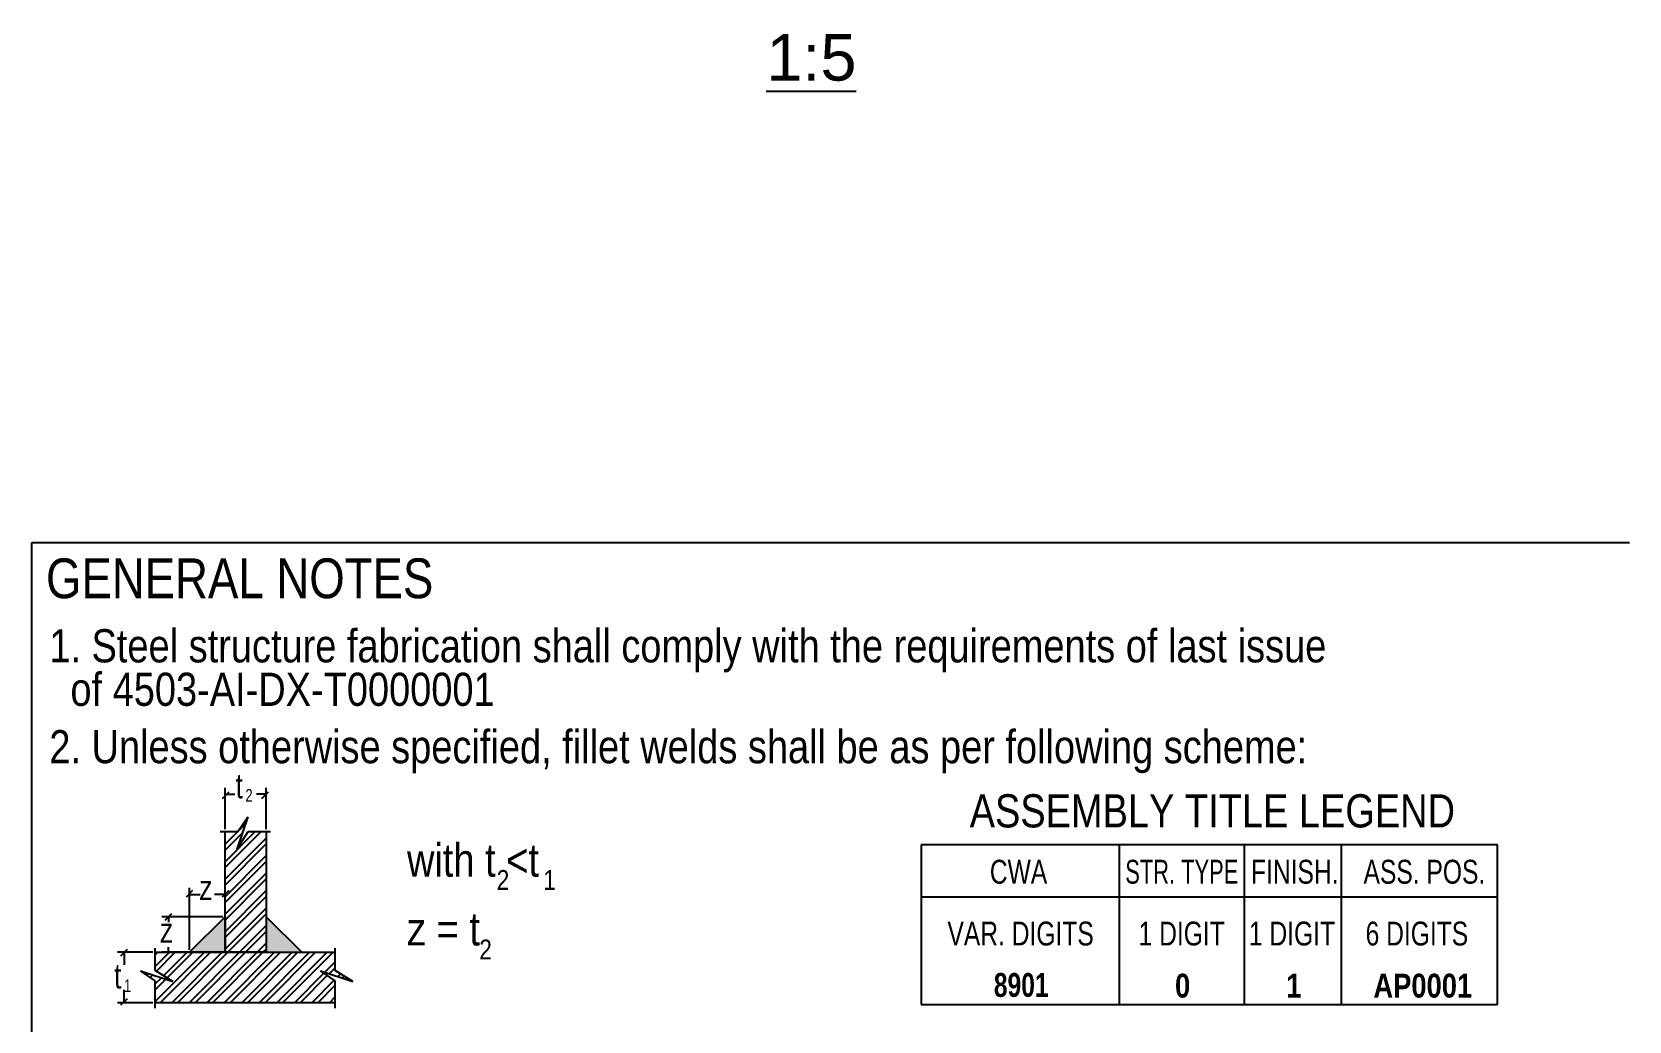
# Model space of a CAD drawing. Header units: millimetres. Extents: x 0 to 420, y 0 to 297.
# Drawn here: x 110 to 225, y 55.6 to 126.8 of the extents above; entities that cross this region are included whole.
import ezdxf

# ---------------------------------------------------------------- set-up
doc = ezdxf.new("R2010")
doc.units = ezdxf.units.MM
doc.styles.add('ARIAL', font='ARIAL.TTF', dxfattribs={"height": 0.2})
doc.styles.add('Arial Narrow', font='ARIALN.TTF', dxfattribs={"height": 0.2})
doc.styles.add('Arial Narrow Bold', font='ARIALNB.TTF', dxfattribs={"height": 0.2})

# ---------------------------------------------------------------- blocks, each defined once
blk = doc.blocks.new('Unknown-43706508-11 - 1155')
at = {"color": 6, "linetype": 'Continuous'}
blk.add_line((162.86, 122.51), (169.34, 122.51), dxfattribs=at)
at = {"color": 0, "linetype": 'Continuous'}
blk.add_wipeout([(169.34, 123.26), (169.34, 126.76), (162.86, 126.76), (162.86, 123.26)], dxfattribs=at)
at = {"color": 6, "linetype": 'Continuous', "style": 'ARIAL'}
blk.add_text('1:5', height=3.343, dxfattribs=at).set_placement((162.86, 123.26))
blk = doc.blocks.new('0_TCM_4503_AIVD_AD_NOTE_BLOCK-43706508-2366')
at = {"linetype": 'Continuous'}
for points in [[(121.35, 60.51), (123.9, 60.51), (123.9, 63.06)], [(126.86, 60.51), (129.42, 60.51), (126.86, 63.06)]]:
    blk.add_hatch(color=7, dxfattribs=at).paths.add_polyline_path(points)
at = {"color": 4, "linetype": 'Continuous'}
for p, q in [((110, 90), (225, 90)), ((110, 5), (110, 90))]:
    blk.add_line(p, q, dxfattribs=at)
at = {"color": 7, "linetype": 'Continuous'}
for p, q in [((123.72, 71.59), (124.19, 72.07)), ((123.9, 69.37), (123.9, 72.36)), ((123.9, 71.89), (124.6, 71.89)), ((126.86, 71.89), (126.16, 71.89)), ((126.55, 71.59), (127.02, 72.07)), ((126.86, 69.37), (126.86, 72.36)), ((125.54, 70.27), (124.76, 67.93)), ((124.81, 69.2), (125.54, 70.27)), ((123.55, 69.2), (124.81, 69.2)), ((123.9, 68.29), (124.81, 69.2)), ((123.9, 67.03), (126.07, 69.2)), ((123.9, 69.13), (123.97, 69.2)), ((123.9, 66.61), (126.5, 69.2)), ((123.9, 60.51), (123.9, 69.2)), ((123.9, 67.87), (125.16, 69.12)), ((124.76, 67.93), (125.56, 69.2)), ((124.81, 69.2), (125.37, 69.76)), ((125.56, 69.2), (127.16, 69.2)), ((126.86, 69.2), (126.86, 60.51)), ((123.9, 65.77), (126.86, 68.73)), ((123.9, 65.35), (126.86, 68.31)), ((215.5, 68.25), (174, 68.25)), ((174, 68.25), (174, 56.75)), ((188.25, 68.25), (188.25, 56.75)), ((197.25, 68.25), (197.25, 56.75)), ((204.25, 68.25), (204.25, 56.75)), ((215.5, 56.75), (215.5, 68.25)), ((123.9, 64.51), (126.86, 67.47)), ((123.9, 64.09), (126.86, 67.05)), ((123.9, 63.25), (126.86, 66.21)), ((123.9, 62.83), (126.86, 65.79)), ((121.12, 64.51), (121.59, 64.98)), ((121.35, 60.68), (121.35, 65.14)), ((121.35, 64.67), (122.1, 64.67)), ((123.9, 64.67), (123.15, 64.67)), ((123.72, 64.51), (124.19, 64.98)), ((123.9, 63.23), (123.9, 65.14)), ((123.9, 61.99), (126.86, 64.95)), ((123.9, 61.57), (126.86, 64.53)), ((174, 64.5), (215.5, 64.5)), ((119.59, 62.83), (120.06, 63.3)), ((123.9, 60.73), (126.86, 63.69)), ((124.11, 60.51), (126.86, 63.27)), ((123.74, 63.06), (119.35, 63.06)), ((119.82, 63.06), (119.82, 62.69)), ((121.35, 60.51), (123.9, 63.06)), ((123.9, 63.06), (123.9, 60.51)), ((124.95, 60.51), (126.86, 62.43)), ((129.42, 60.51), (126.86, 63.06)), ((126.86, 63.06), (126.86, 60.51)), ((125.37, 60.51), (126.86, 62.01)), ((126.21, 60.51), (126.86, 61.17)), ((118.71, 60.51), (116.16, 60.51)), ((116.39, 60.26), (116.87, 60.73)), ((116.63, 60.51), (116.63, 59.6)), ((118.88, 59.2), (118.88, 60.8)), ((118.88, 59.49), (119.9, 60.51)), ((118.88, 56.97), (122.43, 60.51)), ((118.88, 60.33), (119.06, 60.51)), ((118.88, 60.51), (131.83, 60.51)), ((118.96, 59.15), (120.32, 60.51)), ((119.22, 56.88), (122.85, 60.51)), ((123.74, 60.51), (119.35, 60.51)), ((119.47, 58.82), (121.17, 60.51)), ((119.73, 58.66), (121.59, 60.51)), ((119.82, 60.51), (119.82, 60.89)), ((120.06, 56.88), (123.69, 60.51)), ((120.48, 56.88), (124.11, 60.51)), ((121.32, 56.88), (124.95, 60.51)), ((123.9, 60.51), (121.35, 60.51)), ((121.74, 56.88), (125.37, 60.51)), ((122.58, 56.88), (126.21, 60.51)), ((123, 56.88), (126.63, 60.51)), ((123.84, 56.88), (127.47, 60.51)), ((126.86, 60.51), (123.9, 60.51)), ((124.26, 56.88), (127.89, 60.51)), ((125.1, 56.88), (128.73, 60.51)), ((125.52, 56.88), (129.15, 60.51)), ((126.36, 56.88), (129.99, 60.51)), ((126.63, 60.51), (126.86, 60.74)), ((126.78, 56.88), (130.41, 60.51)), ((126.86, 60.51), (129.42, 60.51)), ((127.62, 56.88), (131.26, 60.51)), ((128.04, 56.88), (131.68, 60.51)), ((131.08, 59.07), (131.83, 59.82)), ((131.83, 59.2), (131.83, 60.8)), ((118.88, 58.45), (117.81, 59.18)), ((117.81, 59.18), (120.15, 58.4)), ((118.26, 58.87), (118.38, 58.99)), ((118.51, 58.7), (118.69, 58.88)), ((120.15, 58.4), (118.88, 59.2)), ((118.88, 58.23), (119.32, 58.67)), ((128.89, 56.88), (131.01, 59.01)), ((129.31, 56.88), (131.26, 58.84)), ((131.83, 58.45), (130.76, 59.18)), ((130.76, 59.18), (133.09, 58.4)), ((131.39, 58.97), (131.83, 59.4)), ((133.09, 58.4), (131.83, 59.2)), ((132.02, 58.76), (132.22, 58.95)), ((132.34, 58.65), (132.47, 58.79)), ((116.63, 56.88), (116.63, 57.8)), ((118.88, 57.81), (119.64, 58.57)), ((118.88, 56.48), (118.88, 58.45)), ((130.15, 56.88), (131.76, 58.5)), ((130.57, 56.88), (131.83, 58.14)), ((131.83, 56.48), (131.83, 58.45)), ((132.97, 58.44), (132.99, 58.46)), ((118.71, 56.88), (116.16, 56.88)), ((116.39, 56.72), (116.87, 57.19)), ((131.83, 56.88), (118.88, 56.88)), ((131.41, 56.88), (131.83, 57.3)), ((174, 56.75), (215.5, 56.75))]:
    blk.add_line(p, q, dxfattribs=at)
at = {"color": 7, "style": 'Arial Narrow'}
blk.add_text('GENERAL NOTES', height=2.8633, dxfattribs=at).set_placement((111.01, 86))
at = {"color": 7, "linetype": 'Continuous', "style": 'Arial Narrow'}
for s, height, p in [('1. Steel structure fabrication shall comply with the requirements of last issue', 2.3861, (111.25, 81.38)), ('  of 4503-AI-DX-T0000001', 2.3861, (111.25, 78.25)), ('2. Unless otherwise specified, fillet welds shall be as per following scheme:', 2.3861, (111.25, 74.12)), ('ASSEMBLY TITLE LEGEND', 2.3861, (177.5, 69.5)), ('with t <t', 2.386, (137, 65.95)), ('2', 1.43, (143.45, 65)), ('1', 1.43, (146.8, 65)), ('z = t', 2.386, (137, 61)), ('2', 1.43, (142.2, 60))]:
    blk.add_text(s, height=height, dxfattribs=at).set_placement(p)
for s, height, width, p in [('t', 1.8, 0.9, (124.66, 71.59)), ('2', 0.901, 0.9, (125.37, 71.36)), ('CWA', 1.718, 0.9, (178.95, 65.45)), ('STR. TYPE', 1.718, 0.8, (188.7, 65.45)), ('FINISH.', 1.718, 0.9, (197.75, 65.45)), ('ASS. POS.', 1.718, 0.9, (205.85, 65.45)), ('z', 1.8, 0.9, (122.06, 64.27)), ('z', 1.8, 0.9, (119.23, 61.2)), ('VAR. DIGITS', 1.718, 0.9, (175.9, 61)), ('1 DIGIT', 1.718, 0.9, (189.66, 61)), ('1 DIGIT', 1.718, 0.9, (197.6, 61)), ('6 DIGITS', 1.718, 0.9, (206, 61)), ('t', 1.8, 0.9, (115.92, 57.9)), ('1', 0.901, 0.9, (116.63, 57.66))]:
    blk.add_text(s, height=height, dxfattribs=dict(at, width=width)).set_placement(p)
at = {"color": 1, "linetype": 'Continuous', "style": 'Arial Narrow Bold', "width": 0.9}
blk.add_text('8901', height=1.718, dxfattribs=at).set_placement((179.24, 57.3))
at = {"color": 1, "linetype": 'Continuous', "style": 'Arial Narrow Bold'}
for s, height, p in [('0', 1.72, (192.28, 57.25)), ('1', 1.72, (200.28, 57.25)), ('AP0001', 1.718, (206.56, 57.25))]:
    blk.add_text(s, height=height, dxfattribs=at).set_placement(p)

msp = doc.modelspace()

# ---------------------------------------------------------------- block references
for name in ['Unknown-43706508-11 - 1155', '0_TCM_4503_AIVD_AD_NOTE_BLOCK-43706508-2366']:
    msp.add_blockref(name, (0, 0))

doc.saveas('drawing.dxf')
